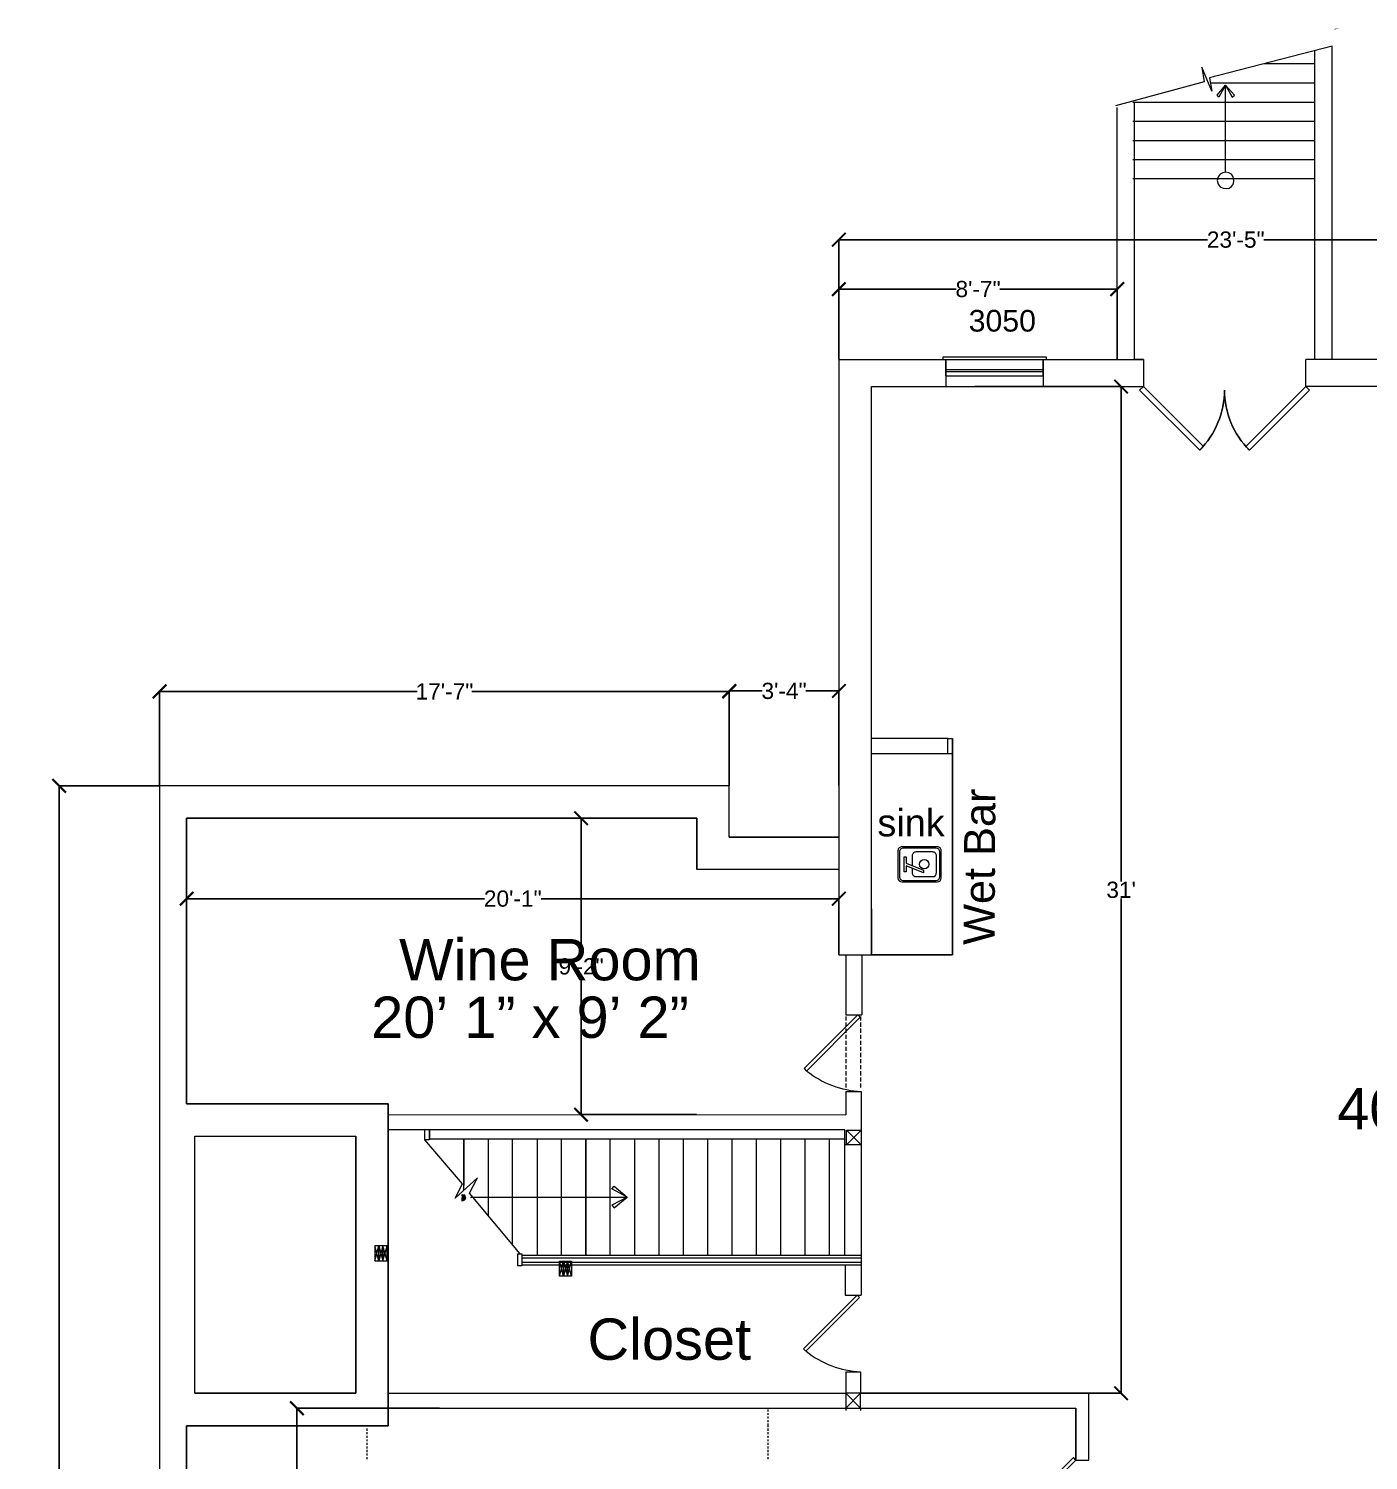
# Model space of a CAD drawing. Header units: inches. Extents: x 38 to 8673, y 1 to 7200.
# Drawn here: x 1056 to 1551, y 3697 to 4226 of the extents above; entities that cross this region are included whole.
import ezdxf

# ---------------------------------------------------------------- set-up
doc = ezdxf.new("R2010")
doc.units = ezdxf.units.IN
doc.header["$MEASUREMENT"] = 0
doc.layers.add('PDF_Layer 2', color=7, linetype='Continuous', true_color=0x221f1f)
doc.styles.add('PDF Arial', font='arial.ttf')
doc.styles.get("Standard").update_dxf_attribs({"font": 'arial.ttf'})
doc.dimstyles.get("Standard").update_dxf_attribs({"dimtxt": 6, "dimasz": 5, "dimexe": 0.18, "dimexo": 0.0625, "dimgap": 0.09, "dimtad": 0, "dimtih": 1, "dimtoh": 1, "dimdec": 0, "dimzin": 0, "dimdsep": 46, "dimlunit": 4, "dimtxsty": 'Standard', "dimblk": 'ARCHTICK', "dimcen": 0.09, "dimclrd": 3, "dimclre": 3, "dimclrt": 1, "dimadec": 0, "dimazin": 0, "dimtfac": 1, "dimtdec": 0, "dimtofl": 0, "dimtmove": 0, "dimatfit": 3, "dimfxl": 100, "dimtolj": 1, "dimtzin": 0, "dimarcsym": 0})

# ---------------------------------------------------------------- blocks, each defined once
blk = doc.blocks.new('_ArchTick')
at = {"color": 0, "linetype": 'ByBlock', "const_width": 0.15}
blk.add_lwpolyline([(-0.5, -0.5), (0.5, 0.5)], dxfattribs=at)
blk = doc.blocks.new('*D108')
at = {"layer": 'Defpoints', "color": 0, "transparency": 16777216}
for p in [(1113.97, 3908.5), (1113.97, 3904.76), (1354.97, 3884.04)]:
    blk.add_point(p, dxfattribs=at)
at = {"layer": 'PDF_Layer 2', "color": 3, "lineweight": -2, "transparency": 16777216}
for p, q in [((1113.97, 3908.44), (1113.97, 3904.58)), ((1113.97, 3904.76), (1224.02, 3904.76)), ((1354.97, 3904.76), (1244.91, 3904.76)), ((1354.97, 3884.1), (1354.97, 3904.94))]:
    blk.add_line(p, q, dxfattribs=at)
at = {"layer": 'PDF_Layer 2', "color": 3, "lineweight": -2, "transparency": 16777216, "xscale": 5, "yscale": 5, "zscale": 5, "rotation": 180}
blk.add_blockref('_ArchTick', (1113.97, 3904.76), dxfattribs=at)
at = {"layer": 'PDF_Layer 2', "color": 3, "lineweight": -2, "transparency": 16777216, "xscale": 5, "yscale": 5, "zscale": 5}
blk.add_blockref('_ArchTick', (1354.97, 3904.76), dxfattribs=at)
at = {"layer": 'PDF_Layer 2', "color": 1, "transparency": 16777216, "insert": (1234.47, 3904.76), "char_height": 6, "attachment_point": 5}
blk.add_mtext('\\A1;20\'-1"', dxfattribs=at)
blk = doc.blocks.new('*D109')
at = {"layer": 'Defpoints', "color": 0, "transparency": 16777216}
for p in [(1302.49, 3934.46), (1259.72, 3824.96), (1302.46, 3824.96)]:
    blk.add_point(p, dxfattribs=at)
at = {"layer": 'PDF_Layer 2', "color": 3, "lineweight": -2, "transparency": 16777216}
for p, q in [((1302.42, 3934.46), (1259.54, 3934.46)), ((1259.72, 3934.46), (1259.72, 3882.87)), ((1259.72, 3824.96), (1259.72, 3876.56)), ((1302.4, 3824.96), (1259.54, 3824.96))]:
    blk.add_line(p, q, dxfattribs=at)
at = {"layer": 'PDF_Layer 2', "color": 3, "lineweight": -2, "transparency": 16777216, "xscale": 5, "yscale": 5, "zscale": 5}
for p, rotation in [((1259.72, 3934.46), 90), ((1259.72, 3824.96), 270)]:
    blk.add_blockref('_ArchTick', p, dxfattribs=dict(at, rotation=rotation))
at = {"layer": 'PDF_Layer 2', "color": 1, "transparency": 16777216, "insert": (1259.72, 3879.71), "char_height": 6, "attachment_point": 5}
blk.add_mtext('\\A1;9\'-2"', dxfattribs=at)
blk = doc.blocks.new('*D111')
at = {"layer": 'Defpoints', "color": 0, "transparency": 16777216}
for p in [(1154.73, 3716.5), (1207.47, 3716.5), (1207.47, 3474.53)]:
    blk.add_point(p, dxfattribs=at)
at = {"layer": 'PDF_Layer 2', "color": 3, "lineweight": -2, "transparency": 16777216}
for p, q in [((1207.41, 3716.5), (1154.55, 3716.5)), ((1154.73, 3716.5), (1154.73, 3598.67)), ((1154.73, 3474.53), (1154.73, 3592.37)), ((1207.41, 3474.53), (1154.55, 3474.53))]:
    blk.add_line(p, q, dxfattribs=at)
at = {"layer": 'PDF_Layer 2', "color": 3, "lineweight": -2, "transparency": 16777216, "xscale": 5, "yscale": 5, "zscale": 5}
for p, rotation in [((1154.73, 3716.5), 90), ((1154.73, 3474.53), 270)]:
    blk.add_blockref('_ArchTick', p, dxfattribs=dict(at, rotation=rotation))
at = {"layer": 'PDF_Layer 2', "color": 1, "transparency": 16777216, "insert": (1154.73, 3595.52), "char_height": 6, "attachment_point": 5}
blk.add_mtext('\\A1;20\'-2"', dxfattribs=at)
blk = doc.blocks.new('*D118')
at = {"layer": 'Defpoints', "color": 0, "transparency": 16777216}
for p in [(1405.18, 4093.98), (1459.26, 4093.98), (1405.18, 3722.02)]:
    blk.add_point(p, dxfattribs=at)
at = {"layer": 'PDF_Layer 2', "color": 3, "lineweight": -2, "transparency": 16777216}
for p, q in [((1405.24, 4093.98), (1459.44, 4093.98)), ((1459.26, 4093.98), (1459.26, 3911.16)), ((1459.26, 3722.02), (1459.26, 3904.85)), ((1405.24, 3722.02), (1459.44, 3722.02))]:
    blk.add_line(p, q, dxfattribs=at)
at = {"layer": 'PDF_Layer 2', "color": 3, "lineweight": -2, "transparency": 16777216, "xscale": 5, "yscale": 5, "zscale": 5}
for p, rotation in [((1459.26, 4093.98), 90), ((1459.26, 3722.02), 270)]:
    blk.add_blockref('_ArchTick', p, dxfattribs=dict(at, rotation=rotation))
at = {"layer": 'PDF_Layer 2', "color": 1, "transparency": 16777216, "insert": (1459.26, 3908), "char_height": 6, "attachment_point": 5}
blk.add_mtext("\\A1;31'", dxfattribs=at)
blk = doc.blocks.new('*D124')
at = {"layer": 'Defpoints', "color": 0, "transparency": 16777216}
for p in [(1066.89, 3946.46), (1103.97, 3946.46), (1103.74, 3338.99)]:
    blk.add_point(p, dxfattribs=at)
at = {"layer": 'PDF_Layer 2', "color": 3, "lineweight": -2, "transparency": 16777216}
for p, q in [((1103.9, 3946.46), (1066.71, 3946.46)), ((1066.89, 3946.46), (1066.89, 3645.88)), ((1066.89, 3338.99), (1066.89, 3639.57)), ((1103.68, 3338.99), (1066.71, 3338.99))]:
    blk.add_line(p, q, dxfattribs=at)
at = {"layer": 'PDF_Layer 2', "color": 3, "lineweight": -2, "transparency": 16777216, "xscale": 5, "yscale": 5, "zscale": 5}
for p, rotation in [((1066.89, 3946.46), 90), ((1066.89, 3338.99), 270)]:
    blk.add_blockref('_ArchTick', p, dxfattribs=dict(at, rotation=rotation))
at = {"layer": 'PDF_Layer 2', "color": 1, "transparency": 16777216, "insert": (1066.89, 3642.73), "char_height": 6, "attachment_point": 5}
blk.add_mtext('\\A1;50\'-7"', dxfattribs=at)
blk = doc.blocks.new('*D125')
at = {"layer": 'Defpoints', "color": 0, "transparency": 16777216}
for p in [(1103.97, 3981.33), (1103.97, 3946.46), (1314.48, 3946.46)]:
    blk.add_point(p, dxfattribs=at)
at = {"layer": 'PDF_Layer 2', "color": 3, "lineweight": -2, "transparency": 16777216}
for p, q in [((1103.97, 3946.53), (1103.97, 3981.51)), ((1103.97, 3981.33), (1199.11, 3981.33)), ((1314.48, 3981.33), (1219.34, 3981.33)), ((1314.48, 3946.53), (1314.48, 3981.51))]:
    blk.add_line(p, q, dxfattribs=at)
at = {"layer": 'PDF_Layer 2', "color": 3, "lineweight": -2, "transparency": 16777216, "xscale": 5, "yscale": 5, "zscale": 5, "rotation": 180}
blk.add_blockref('_ArchTick', (1103.97, 3981.33), dxfattribs=at)
at = {"layer": 'PDF_Layer 2', "color": 3, "lineweight": -2, "transparency": 16777216, "xscale": 5, "yscale": 5, "zscale": 5}
blk.add_blockref('_ArchTick', (1314.48, 3981.33), dxfattribs=at)
at = {"layer": 'PDF_Layer 2', "color": 1, "transparency": 16777216, "insert": (1209.23, 3981.33), "char_height": 6, "attachment_point": 5}
blk.add_mtext('\\A1;17\'-7"', dxfattribs=at)
blk = doc.blocks.new('*D126')
at = {"layer": 'Defpoints', "color": 0, "transparency": 16777216}
for p in [(1354.97, 3981.51), (1314.48, 3946.46), (1354.97, 3946.46)]:
    blk.add_point(p, dxfattribs=at)
at = {"layer": 'PDF_Layer 2', "color": 3, "lineweight": -2, "transparency": 16777216}
for p, q in [((1314.48, 3946.53), (1314.48, 3981.69)), ((1314.48, 3981.51), (1326.66, 3981.51)), ((1354.97, 3981.51), (1342.79, 3981.51)), ((1354.97, 3946.53), (1354.97, 3981.69))]:
    blk.add_line(p, q, dxfattribs=at)
at = {"layer": 'PDF_Layer 2', "color": 3, "lineweight": -2, "transparency": 16777216, "xscale": 5, "yscale": 5, "zscale": 5, "rotation": 180}
blk.add_blockref('_ArchTick', (1314.48, 3981.51), dxfattribs=at)
at = {"layer": 'PDF_Layer 2', "color": 3, "lineweight": -2, "transparency": 16777216, "xscale": 5, "yscale": 5, "zscale": 5}
blk.add_blockref('_ArchTick', (1354.97, 3981.51), dxfattribs=at)
at = {"layer": 'PDF_Layer 2', "color": 1, "transparency": 16777216, "insert": (1334.72, 3981.51), "char_height": 6, "attachment_point": 5}
blk.add_mtext('\\A1;3\'-4"', dxfattribs=at)
blk = doc.blocks.new('*D127')
at = {"layer": 'Defpoints', "color": 0, "transparency": 16777216}
for p in [(1457.85, 4129.98), (1354.97, 4103.98), (1457.85, 4103.99)]:
    blk.add_point(p, dxfattribs=at)
at = {"layer": 'PDF_Layer 2', "color": 3, "lineweight": -2, "transparency": 16777216}
for p, q in [((1354.97, 4104.05), (1354.97, 4130.16)), ((1354.97, 4129.98), (1398.34, 4129.98)), ((1457.85, 4129.98), (1414.47, 4129.98)), ((1457.85, 4104.05), (1457.85, 4130.16))]:
    blk.add_line(p, q, dxfattribs=at)
at = {"layer": 'PDF_Layer 2', "color": 3, "lineweight": -2, "transparency": 16777216, "xscale": 5, "yscale": 5, "zscale": 5, "rotation": 180}
blk.add_blockref('_ArchTick', (1354.97, 4129.98), dxfattribs=at)
at = {"layer": 'PDF_Layer 2', "color": 3, "lineweight": -2, "transparency": 16777216, "xscale": 5, "yscale": 5, "zscale": 5}
blk.add_blockref('_ArchTick', (1457.85, 4129.98), dxfattribs=at)
at = {"layer": 'PDF_Layer 2', "color": 1, "transparency": 16777216, "insert": (1406.41, 4129.98), "char_height": 6, "attachment_point": 5}
blk.add_mtext('\\A1;8\'-7"', dxfattribs=at)
blk = doc.blocks.new('*D128')
at = {"layer": 'Defpoints', "color": 0, "transparency": 16777216}
for p in [(1635.55, 4148.24), (1354.97, 4103.98), (1635.55, 4103.98)]:
    blk.add_point(p, dxfattribs=at)
at = {"layer": 'PDF_Layer 2', "color": 3, "lineweight": -2, "transparency": 16777216}
for p, q in [((1354.97, 4104.05), (1354.97, 4148.42)), ((1354.97, 4148.24), (1491.16, 4148.24)), ((1635.55, 4148.24), (1512.05, 4148.24)), ((1635.55, 4104.05), (1635.55, 4148.42))]:
    blk.add_line(p, q, dxfattribs=at)
at = {"layer": 'PDF_Layer 2', "color": 3, "lineweight": -2, "transparency": 16777216, "xscale": 5, "yscale": 5, "zscale": 5, "rotation": 180}
blk.add_blockref('_ArchTick', (1354.97, 4148.24), dxfattribs=at)
at = {"layer": 'PDF_Layer 2', "color": 3, "lineweight": -2, "transparency": 16777216, "xscale": 5, "yscale": 5, "zscale": 5}
blk.add_blockref('_ArchTick', (1635.55, 4148.24), dxfattribs=at)
at = {"layer": 'PDF_Layer 2', "color": 1, "transparency": 16777216, "insert": (1501.61, 4148.24), "char_height": 6, "attachment_point": 5}
blk.add_mtext('\\A1;23\'-5"', dxfattribs=at)

msp = doc.modelspace()

# ---------------------------------------------------------------- hatches: boundary and pattern name
at = {"layer": 'PDF_Layer 2', "lineweight": 0, "true_color": 0x000000, "transparency": 33554559}
msp.add_hatch(color=18, dxfattribs=at).paths.add_polyline_path([(1539.48, 4226.22), (1537.58, 4226.11), (1537.71, 4226.11), (1538.09, 4225.99), (1540.24, 4226.11), (1539.73, 4226.11)])

# ---------------------------------------------------------------- linework, layer by layer
at = {"layer": 'PDF_Layer 2', "color": 18, "lineweight": 0, "true_color": 0x000000}
for p, q in [((1354.97, 4103.98), (1354.97, 3884.04)), ((1394.49, 4103.98), (1394.49, 4093.98)), ((1430.49, 4103.98), (1430.49, 4093.98)), ((1354.97, 3884.04), (1366.97, 3884.04)), ((1363.22, 3813.82), (1357.15, 3813.82))]:
    msp.add_line(p, q, dxfattribs=at)
at = {"layer": 'PDF_Layer 2', "color": 18, "true_color": 0x000000}
for p, q in [((1396.97, 3963.97), (1396.97, 3884.04)), ((1113.97, 3934.46), (1113.97, 3828.98)), ((1302.48, 3934.46), (1113.97, 3934.46)), ((1302.48, 3915.5), (1302.48, 3934.46)), ((1314.48, 3927.51), (1354.97, 3927.51)), ((1366.97, 3884.04), (1396.97, 3884.04)), ((1113.97, 3828.98), (1188.49, 3828.98)), ((1188.49, 3710.02), (1188.49, 3828.98)), ((1113.97, 3710.02), (1188.49, 3710.02)), ((1113.97, 3348.99), (1113.97, 3710.02))]:
    msp.add_line(p, q, dxfattribs=at)
at = {"layer": 'PDF_Layer 2', "color": 18, "lineweight": 0, "true_color": 0x000000}
for points in [[(1537.27, 4103.98), (1537.27, 4219.69), (1491.95, 4208.1), (1492.83, 4203.09), (1489.13, 4211.99), (1490.01, 4206.54), (1457.18, 4197.72)], [(1530.85, 4103.99), (1530.85, 4218.13)], [(1512.1, 4213.29), (1530.85, 4213.29)], [(1492.3, 4206.2), (1530.85, 4206.2)], [(1497.89, 4173.18), (1497.89, 4205.36)], [(1457.85, 4103.99), (1457.85, 4197.06)], [(1463.6, 4199.1), (1530.85, 4199.1)], [(1467.53, 4103.99), (1464.27, 4103.99), (1464.27, 4198.79)], [(1463.6, 4192.01), (1530.85, 4192.01)], [(1463.6, 4184.92), (1530.85, 4184.92)], [(1463.6, 4177.91), (1530.85, 4177.91)], [(1463.6, 4170.82), (1530.85, 4170.82)], [(1393.53, 4103.98), (1393.53, 4105.02), (1431.53, 4105.02), (1431.53, 4103.98)], [(1354.97, 4103.98), (1354.97, 4103.98), (1354.97, 4103.98), (1467.53, 4103.98), (1467.53, 4093.98)], [(1394.49, 4097.98), (1394.49, 4103.98)], [(1394.49, 4100.22), (1430.49, 4100.22)], [(1430.49, 4097.98), (1430.49, 4103.98)], [(1625.55, 4103.98), (1527.53, 4103.98)], [(1527.53, 4093.98), (1527.53, 4103.98)], [(1635.55, 4103.98), (1527.55, 4103.99)], [(1394.49, 4099.5), (1430.49, 4099.5)], [(1394.49, 4097.98), (1430.49, 4097.98)], [(1366.97, 3884.04), (1366.97, 3884.04), (1366.97, 3884.04), (1366.97, 4093.98), (1467.53, 4093.98)], [(1417.53, 4093.98), (1438.97, 4093.98)], [(1440.33, 4093.98), (1461.77, 4093.98)], [(1625.55, 4093.98), (1527.53, 4093.98)], [(1366.78, 3958.45), (1395.21, 3958.45), (1395.21, 3963.97), (1366.78, 3963.97)], [(1395.21, 3963.97), (1396.97, 3963.97)], [(1395.21, 3958.45), (1396.97, 3958.45)], [(1314.48, 3927.51), (1314.48, 3946.46), (1103.97, 3946.46), (1103.97, 3338.99)], [(1376.81, 3922.46), (1376.81, 3912.46)], [(1377.37, 3921.98), (1377.37, 3912.94)], [(1391.33, 3923.94), (1378.29, 3923.94)], [(1390.85, 3923.46), (1378.85, 3923.46)], [(1379.85, 3916.9), (1379.85, 3914.66), (1379.05, 3914.66), (1379.05, 3920.18), (1379.85, 3920.18), (1379.85, 3917.94), (1386.25, 3915.3), (1386.25, 3914.35)], [(1382.01, 3920.54), (1382.01, 3917.02)], [(1389.61, 3922.02), (1383.53, 3922.02)], [(1391.05, 3914.34), (1391.05, 3920.5)], [(1392.33, 3912.94), (1392.33, 3921.98)], [(1392.81, 3912.46), (1392.81, 3922.46)], [(1354.96, 3915.5), (1354.96, 3915.5), (1302.48, 3915.5)], [(1386.25, 3914.34), (1379.85, 3916.9)], [(1382.01, 3916.06), (1382.01, 3914.38)], [(1378.29, 3910.98), (1391.33, 3910.98)], [(1378.85, 3911.46), (1390.85, 3911.46)], [(1383.53, 3912.9), (1389.61, 3912.9)], [(1366.97, 3900.96), (1366.97, 3884.53)], [(1357.53, 3884.04), (1357.53, 3861.8)], [(1357.53, 3883.78), (1357.53, 3882.26)], [(1363.45, 3884.04), (1363.45, 3861.8)], [(1357.53, 3881.46), (1357.53, 3880.02)], [(1357.53, 3879.22), (1357.53, 3877.78)], [(1357.53, 3876.98), (1357.53, 3875.46)], [(1357.53, 3874.74), (1357.53, 3873.23)], [(1357.53, 3872.5), (1357.53, 3870.98)], [(1357.53, 3870.26), (1357.53, 3868.74)], [(1357.53, 3868.02), (1357.53, 3866.51)], [(1357.53, 3865.78), (1357.53, 3864.26)], [(1357.53, 3863.46), (1357.53, 3862.02)], [(1357.53, 3861.8), (1363.45, 3861.8)], [(1357.53, 3861.22), (1357.53, 3859.78)], [(1357.53, 3858.98), (1357.53, 3857.46)], [(1357.53, 3856.74), (1357.53, 3855.23)], [(1362.97, 3861.22), (1362.97, 3859.78)], [(1362.97, 3858.98), (1362.97, 3857.46)], [(1362.97, 3856.74), (1362.97, 3855.23)], [(1357.53, 3854.5), (1357.53, 3852.98)], [(1357.53, 3852.26), (1357.53, 3850.74)], [(1362.97, 3854.5), (1362.97, 3852.98)], [(1362.97, 3852.26), (1362.97, 3850.74)], [(1357.53, 3850.02), (1357.53, 3848.51)], [(1357.53, 3847.78), (1357.53, 3846.26)], [(1362.97, 3850.02), (1362.97, 3848.51)], [(1362.97, 3847.78), (1362.97, 3846.26)], [(1357.53, 3845.46), (1357.53, 3844.02)], [(1357.53, 3843.22), (1357.53, 3841.78)], [(1357.53, 3840.98), (1357.53, 3839.46)], [(1362.97, 3845.46), (1362.97, 3844.02)], [(1362.97, 3843.22), (1362.97, 3841.78)], [(1362.97, 3840.98), (1362.97, 3839.46)], [(1357.53, 3838.74), (1357.53, 3837.23)], [(1357.53, 3836.5), (1357.53, 3834.98)], [(1362.97, 3838.74), (1362.97, 3837.23)], [(1362.97, 3836.5), (1362.97, 3834.98)], [(1357.53, 3833.5), (1363.22, 3833.5)], [(1357.53, 3833.5), (1357.53, 3824.95)], [(1363.22, 3833.5), (1363.22, 3758.24)], [(1188.49, 3824.98), (1357.53, 3824.95)], [(1188.49, 3819.46), (1357.15, 3819.46)], [(1203.84, 3816.04), (1203.84, 3819.46)], [(1357.15, 3773.04), (1357.15, 3819.41)], [(1116.97, 3722.02), (1116.97, 3816.98), (1176.49, 3816.98), (1176.49, 3770.98), (1176.49, 3722.02), (1176.49, 3816.98)], [(1218.5, 3796), (1221.46, 3801.6), (1213.14, 3794.08), (1215.94, 3799.44), (1202.04, 3815.63)], [(1203.84, 3816), (1266.08, 3816)], [(1216.4, 3798.74), (1216.4, 3816), (1216.4, 3798.74)], [(1216.42, 3797.12), (1216.42, 3815.84)], [(1225.44, 3816), (1225.44, 3798.74)], [(1225.46, 3787.68), (1225.46, 3815.84)], [(1234.42, 3776.88), (1234.42, 3815.84)], [(1243.44, 3816), (1243.44, 3773.04)], [(1252.4, 3816), (1252.4, 3773.04)], [(1261.44, 3816), (1261.44, 3773.04)], [(1261.46, 3772.8), (1261.46, 3815.84)], [(1265.92, 3816), (1357.15, 3816)], [(1270.4, 3816), (1270.4, 3773.04)], [(1270.42, 3772.8), (1270.42, 3815.84)], [(1279.44, 3816), (1279.44, 3773.04)], [(1288.4, 3816), (1288.4, 3773.04)], [(1297.44, 3816), (1297.44, 3773.04)], [(1306.4, 3816), (1306.4, 3773.04)], [(1315.44, 3816), (1315.44, 3773.04)], [(1324.4, 3816), (1324.4, 3773.04)], [(1333.44, 3816), (1333.44, 3773.04)], [(1342.4, 3816), (1342.4, 3773.04)], [(1351.44, 3816), (1351.44, 3773.04)], [(1363.22, 3813.82), (1357.78, 3819.26)], [(1357.78, 3813.82), (1363.22, 3819.26)], [(1216.4, 3797.32), (1216.4, 3798.74)], [(1218.85, 3794.53), (1276.69, 3794.53), (1271.09, 3797.57), (1271.89, 3798.53), (1276.69, 3794.53), (1271.09, 3791.49), (1271.89, 3790.53), (1276.69, 3794.53)], [(1237.25, 3773.53), (1218.5, 3796)], [(1188.01, 3770.98), (1186.49, 3776.5), (1184.97, 3770.98), (1183.53, 3776.5)], [(1183.53, 3770.98), (1184.97, 3776.5), (1186.49, 3770.98), (1188.01, 3776.5)], [(1237.86, 3773.04), (1363.22, 3773.04)], [(1237.86, 3772), (1363.22, 3772)], [(1237.86, 3770.48), (1363.22, 3770.48)], [(1237.86, 3769.52), (1363.22, 3769.52)], [(1256.17, 3765.25), (1254.65, 3770.77), (1253.21, 3765.25), (1251.69, 3770.77)], [(1251.69, 3765.25), (1253.21, 3770.77), (1254.65, 3765.25), (1256.17, 3770.77)], [(1357.3, 3769.52), (1357.3, 3758.24)], [(1357.3, 3758.24), (1363.22, 3758.24)], [(1357.53, 3729.95), (1362.97, 3729.95), (1362.97, 3722.02)], [(1357.53, 3729.95), (1357.53, 3722.02)], [(1188.49, 3722.02), (1357.53, 3722.02)], [(1362.97, 3722.02), (1357.53, 3716.51)], [(1357.53, 3722.02), (1362.97, 3716.51)], [(1442.54, 3697.36), (1447.39, 3697.36), (1447.39, 3722.02), (1362.97, 3722.02), (1435.12, 3722.02)], [(1188.49, 3716.5), (1442.54, 3716.5), (1442.54, 3697.36), (1446.05, 3697.36)], [(1310.68, 3716.5), (1431.22, 3716.5)], [(1328.68, 3716.06), (1328.68, 3715.29)], [(1328.68, 3714.7), (1328.68, 3714.02)], [(1357.53, 3716.5), (1357.53, 3715.62)], [(1362.97, 3716.5), (1362.97, 3715.62)], [(1442.53, 3697.36), (1442.53, 3716.19)], [(1180.56, 3708.97), (1180.56, 3708.19)], [(1328.68, 3713.44), (1328.68, 3712.66)], [(1328.68, 3712.08), (1328.68, 3711.4)], [(1328.68, 3710.81), (1328.68, 3709.51)], [(1328.68, 3708.97), (1328.68, 3708.19)], [(1180.56, 3707.61), (1180.56, 3706.93)], [(1180.56, 3706.34), (1180.56, 3705.57)], [(1180.56, 3704.98), (1180.56, 3704.3)], [(1180.56, 3703.72), (1180.56, 3702.94)], [(1328.68, 3707.61), (1328.68, 3706.93)], [(1328.68, 3706.34), (1328.68, 3705.57)], [(1328.68, 3704.98), (1328.68, 3704.3)], [(1328.68, 3703.72), (1328.68, 3702.94)], [(1180.56, 3702.35), (1180.56, 3701.67)], [(1180.56, 3701.09), (1180.56, 3700.31)], [(1180.56, 3699.73), (1180.56, 3699.05)], [(1180.56, 3698.46), (1180.56, 3697.68)], [(1328.68, 3702.35), (1328.68, 3701.67)], [(1328.68, 3701.09), (1328.68, 3700.31)], [(1328.68, 3699.73), (1328.68, 3699.05)], [(1328.68, 3698.46), (1328.68, 3697.68)]]:
    msp.add_lwpolyline(points, dxfattribs=at)
for points in [[(1497.89, 4205.36), (1495.43, 4200.95), (1494.72, 4201.64), (1497.89, 4205.36), (1500.36, 4200.95), (1501.15, 4201.64)], [(1466.09, 4092.62), (1488.33, 4070.46), (1489.69, 4071.82), (1467.53, 4093.98)], [(1466.09, 4092.62), (1488.33, 4070.46), (1489.69, 4071.82), (1467.53, 4093.98)], [(1528.89, 4092.62), (1506.73, 4070.46), (1505.29, 4071.82), (1527.53, 4093.98)], [(1528.89, 4092.62), (1506.73, 4070.46), (1505.29, 4071.82), (1527.53, 4093.98)], [(1343.04, 3841.08), (1362.88, 3860.92), (1362, 3861.8), (1342.16, 3842.04)], [(1202.04, 3819.46), (1203.56, 3819.46), (1203.56, 3815.63), (1202.04, 3815.63)], [(1357.78, 3819.26), (1363.22, 3819.26), (1363.22, 3813.82), (1357.78, 3813.82)], [(1216.4, 3795.36), (1215.84, 3794.32), (1215.76, 3795.52)], [(1215.84, 3794.32), (1215.76, 3795.52), (1215.76, 3794.32)], [(1215.76, 3793.04), (1215.76, 3794.24), (1216.4, 3793.2)], [(1215.76, 3794.24), (1216.4, 3793.2), (1215.84, 3794.24)], [(1216.88, 3794.96), (1216.4, 3795.36), (1215.84, 3794.32)], [(1215.84, 3794.32), (1217.04, 3794.32), (1216.88, 3794.96)], [(1215.84, 3794.24), (1216.88, 3793.68), (1215.84, 3794.32)], [(1216.88, 3793.68), (1215.84, 3794.32), (1217.04, 3794.32)], [(1216.4, 3793.2), (1215.84, 3794.24), (1216.88, 3793.68)], [(1183.53, 3770.98), (1184.97, 3770.98), (1184.97, 3776.5), (1183.53, 3776.5)], [(1184.97, 3770.98), (1186.49, 3770.98), (1186.49, 3776.5), (1184.97, 3776.5)], [(1186.49, 3770.98), (1188.01, 3770.98), (1188.01, 3776.5), (1186.49, 3776.5)], [(1236.34, 3773.53), (1237.86, 3773.53), (1237.86, 3769.16), (1236.34, 3769.16)], [(1251.69, 3770.77), (1253.21, 3770.77), (1253.21, 3765.25), (1251.69, 3765.25)], [(1253.21, 3770.77), (1254.65, 3770.77), (1254.65, 3765.25), (1253.21, 3765.25)], [(1254.65, 3770.77), (1256.17, 3770.77), (1256.17, 3765.25), (1254.65, 3765.25)], [(1342.81, 3737.52), (1362.65, 3757.36), (1361.77, 3758.24), (1341.93, 3738.48)], [(1176.49, 3722.02), (1116.97, 3722.02)], [(1357.53, 3716.5), (1362.97, 3716.5), (1362.97, 3722.02), (1357.53, 3722.02)], [(1441.65, 3698.24), (1420.45, 3677.04), (1421.34, 3676.16), (1442.53, 3697.36)]]:
    msp.add_lwpolyline(points, close=True, dxfattribs=at)
msp.add_lwpolyline([(1497.45, 4092.67, -0.198914), (1488.25, 4070.46, 0.198914), (1497.45, 4092.67, 0.198924), (1506.64, 4070.46, -0.198924), (1497.45, 4092.67)], format="xyb", dxfattribs=at)
msp.add_circle((1386.53, 3917.5), 1.72, dxfattribs=at)
for centre, radius, start, end in [((1378.29, 3922.46), 1.48, 89.9859, 180.0141), ((1378.85, 3921.98), 1.48, 89.9656, 180.0086), ((1383.49, 3920.54), 1.48, 89.9656, 180.0086), ((1389.57, 3920.54), 1.48, 359.9859, 90.0141), ((1390.85, 3921.98), 1.48, 0.0024, 89.9976), ((1391.33, 3922.46), 1.48, 359.9859, 90.0141), ((1378.29, 3912.46), 1.48, 180.0024, 269.9976), ((1378.85, 3912.94), 1.48, 180.0079, 270.0179), ((1383.49, 3914.38), 1.48, 180.0079, 270.0179), ((1389.57, 3914.38), 1.48, 270.0024, 359.9976), ((1390.85, 3912.94), 1.48, 270.0024, 359.9976), ((1391.33, 3912.46), 1.48, 270.0024, 359.9976), ((1365.02, 3868.7), 35.25, 231.5774, 267.0776), ((1364.79, 3765.14), 35.25, 231.5775, 267.0326)]:
    msp.add_arc(centre, radius, start, end, dxfattribs=at)
for points in [[(1500.97, 4170.16), (1500.9, 4174.15), (1495.04, 4174.13), (1494.81, 4170.16)], [(1494.81, 4170.16), (1495.11, 4165.86), (1501.08, 4166.31), (1500.97, 4170.16)]]:
    msp.add_open_spline(points, degree=3, dxfattribs=at)
at = {"layer": 'PDF_Layer 2', "color": 18, "lineweight": 0, "true_color": 0x000000, "transparency": 33554559}
for points in [[(1216.4, 3795.36), (1215.84, 3794.32), (1215.76, 3795.52)], [(1215.84, 3794.32), (1215.76, 3795.52), (1215.76, 3794.32)], [(1215.76, 3793.04), (1215.76, 3794.24), (1216.4, 3793.2)], [(1215.76, 3794.24), (1216.4, 3793.2), (1215.84, 3794.24)], [(1216.88, 3794.96), (1216.4, 3795.36), (1215.84, 3794.32)], [(1215.84, 3794.32), (1217.04, 3794.32), (1216.88, 3794.96)], [(1215.84, 3794.24), (1216.88, 3793.68), (1215.84, 3794.32)], [(1216.88, 3793.68), (1215.84, 3794.32), (1217.04, 3794.32)], [(1216.4, 3793.2), (1215.84, 3794.24), (1216.88, 3793.68)]]:
    msp.add_solid(points, dxfattribs=at)

# ---------------------------------------------------------------- texts
at = {"layer": 'PDF_Layer 2', "color": 18, "lineweight": 0, "true_color": 0x000000, "attachment_point": 7, "style": 'PDF Arial'}
for s, insert, char_height in [('3050', (1402.94, 4114.18), 8), ('sink', (1369.2, 3927.65), 10.021), ('Wine Room', (1192.47, 3874.37), 15.271), ('20’ 1” x 9’ 2”', (1182.16, 3853.1), 15.2708), ('40’ 10” x 31’ 0”', (1539.14, 3819.33), 15.2708), ('Closet', (1262.08, 3734.17), 15.271)]:
    msp.add_mtext(s, dxfattribs=dict(at, insert=insert, char_height=char_height))
at = {"layer": 'PDF_Layer 2', "color": 18, "lineweight": 0, "true_color": 0x000000, "insert": (1412.63, 3887.65), "char_height": 11.453, "attachment_point": 7, "rotation": 89.6472, "style": 'PDF Arial'}
msp.add_mtext('Wet Bar', dxfattribs=at)

# ---------------------------------------------------------------- dimensions: what is measured, and where the dimension line sits
at = {"layer": 'PDF_Layer 2', "color": 18, "true_color": 0x000000}
dim = msp.add_linear_dim(base=(1635.55, 4148.24), p1=(1354.97, 4103.98), p2=(1635.55, 4103.98), dimstyle='Standard', dxfattribs=at)
dim.commit()
dim.dimension.update_dxf_attribs({"geometry": '*D128', "text_midpoint": (1501.61, 4148.24), "dimtype": 160})
for base, p1, p2, picture, middle in [((1457.85, 4129.98), (1354.97, 4103.98), (1457.85, 4103.99), '*D127', (1406.41, 4129.98)), ((1103.97, 3981.33), (1314.48, 3946.46), (1103.97, 3946.46), '*D125', (1209.23, 3981.33)), ((1354.97, 3981.51), (1314.48, 3946.46), (1354.97, 3946.46), '*D126', (1334.72, 3981.51)), ((1113.97, 3904.76), (1354.97, 3884.04), (1113.97, 3908.5), '*D108', (1234.47, 3904.76))]:
    dim = msp.add_linear_dim(base=base, p1=p1, p2=p2, dimstyle='Standard', dxfattribs=at)
    dim.commit()
    dim.dimension.update_dxf_attribs({"geometry": picture, "text_midpoint": middle})
for base, p1, p2, picture, middle in [((1459.26, 4093.98), (1405.18, 3722.02), (1405.18, 4093.98), '*D118', (1459.26, 3908)), ((1066.89, 3946.46), (1103.74, 3338.99), (1103.97, 3946.46), '*D124', (1066.89, 3642.73)), ((1259.7193, 3824.9589), (1302.486, 3934.4645), (1302.463, 3824.9589), '*D109', (1259.7193, 3879.7117)), ((1154.73, 3716.5), (1207.47, 3474.53), (1207.47, 3716.5), '*D111', (1154.73, 3595.52))]:
    dim = msp.add_linear_dim(base=base, p1=p1, p2=p2, angle=90, dimstyle='Standard', dxfattribs=at)
    dim.commit()
    dim.dimension.update_dxf_attribs({"geometry": picture, "text_midpoint": middle})

doc.saveas('drawing.dxf')
